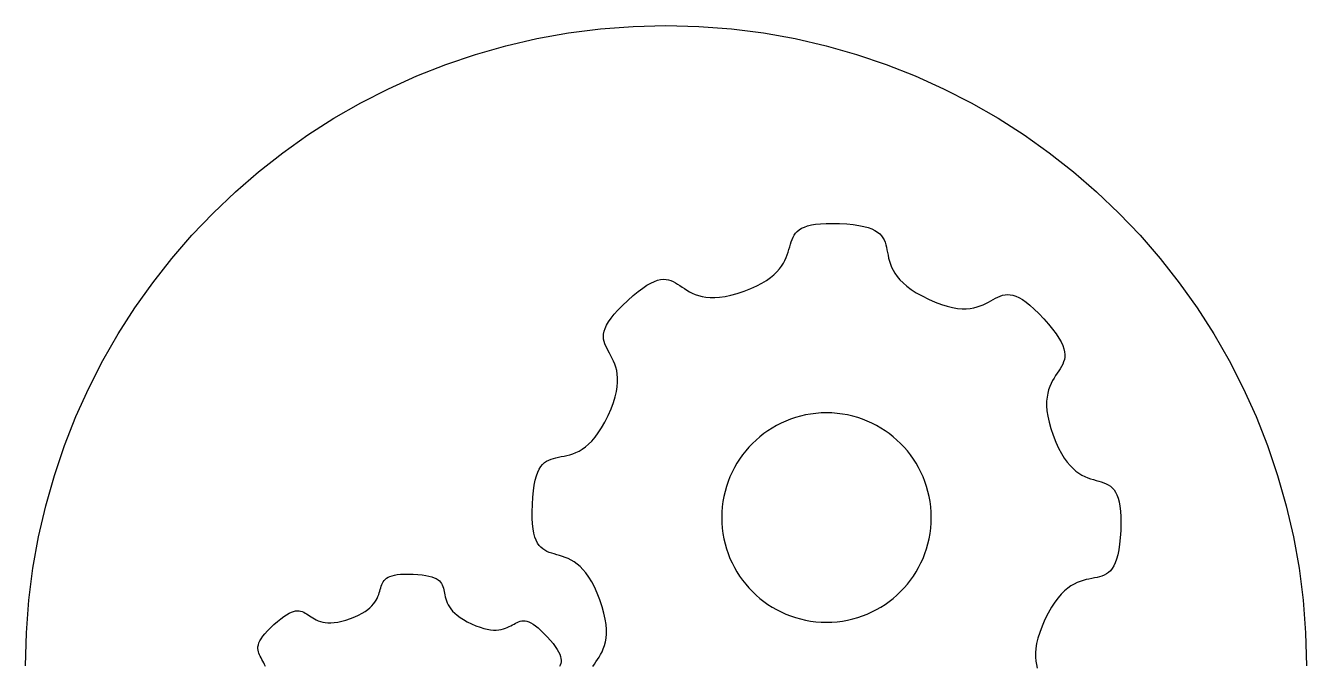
# Model space of a CAD drawing. Extents: x 0.7 to 99.3, y 0.7 to 99.3.
# Drawn here: x 0.7 to 99.3, y 50 to 99.3 of the extents above; entities that cross this region are included whole.
import ezdxf

# ---------------------------------------------------------------- set-up
doc = ezdxf.new("R2010")
doc.units = 0
doc.layers.add('Layer_1', color=7, linetype='CONTINUOUS')

msp = doc.modelspace()

# ---------------------------------------------------------------- linework, layer by layer
at = {"layer": 'Layer_1', "color": 1}
for p, q in [((40.065867, 98.290939), (42.493257, 98.724426)), ((42.493257, 98.724426), (44.960141, 99.037894)), ((44.960141, 99.037894), (47.463422, 99.228246)), ((47.463422, 99.228246), (50.000001, 99.292385)), ((50.000001, 99.292385), (52.536581, 99.228246)), ((52.536581, 99.228246), (55.039862, 99.037894)), ((55.039862, 99.037894), (57.506746, 98.724426)), ((57.506746, 98.724426), (59.934136, 98.290939)), ((35.341953, 97.076296), (37.681066, 97.74053)), ((37.681066, 97.74053), (40.065867, 98.290939)), ((59.934136, 98.290939), (62.318937, 97.74053)), ((62.318937, 97.74053), (64.658049, 97.076296)), ((33.051625, 96.301336), (35.341953, 97.076296)), ((64.658049, 97.076296), (66.948376, 96.301336)), ((30.81318, 95.418745), (33.051625, 96.301336)), ((66.948376, 96.301336), (69.186823, 95.418745)), ((28.629714, 94.431621), (30.81318, 95.418745)), ((69.186823, 95.418745), (71.370289, 94.431621)), ((26.504323, 93.34306), (28.629714, 94.431621)), ((71.370289, 94.431621), (73.49568, 93.34306)), ((24.440106, 92.156161), (26.504323, 93.34306)), ((73.49568, 93.34306), (75.559897, 92.156161)), ((22.44016, 90.874019), (24.440106, 92.156161)), ((75.559897, 92.156161), (77.559843, 90.874019)), ((20.507581, 89.499734), (22.44016, 90.874019)), ((77.559843, 90.874019), (79.492422, 89.499734)), ((18.645466, 88.0364), (20.507581, 89.499734)), ((79.492422, 89.499734), (81.354535, 88.0364)), ((16.856914, 86.487116), (18.645466, 88.0364)), ((81.354535, 88.0364), (83.143089, 86.487116)), ((15.14502, 84.854979), (16.856914, 86.487116)), ((83.143089, 86.487116), (84.854981, 84.854979)), ((13.512883, 83.143086), (15.14502, 84.854979)), ((84.854981, 84.854979), (86.487118, 83.143086)), ((11.963599, 81.354534), (13.512883, 83.143086)), ((86.487118, 83.143086), (88.036402, 81.354534)), ((10.500266, 79.49242), (11.963599, 81.354534)), ((88.036402, 81.354534), (89.499736, 79.492419)), ((9.12598, 77.559841), (10.500266, 79.49242)), ((89.499736, 79.492419), (90.874022, 77.559841)), ((7.84384, 75.559894), (9.12598, 77.559841)), ((90.874022, 77.559841), (92.156163, 75.559894)), ((6.656939, 73.495677), (7.84384, 75.559894)), ((92.156163, 75.559894), (93.343062, 73.495677)), ((5.56838, 71.370287), (6.656939, 73.495677)), ((93.343062, 73.495677), (94.431623, 71.370287)), ((4.581254, 69.18682), (5.56838, 71.370287)), ((94.431623, 71.370287), (95.418747, 69.18682)), ((3.698664, 66.948375), (4.581254, 69.18682)), ((95.418747, 69.18682), (96.301338, 66.948374)), ((2.923703, 64.658047), (3.698664, 66.948375)), ((96.301338, 66.948374), (97.076298, 64.658047)), ((2.259469, 62.318934), (2.923703, 64.658047)), ((97.076298, 64.658047), (97.740532, 62.318934)), ((1.709061, 59.934134), (2.259469, 62.318934)), ((97.740532, 62.318934), (98.290941, 59.934134)), ((1.275573, 57.506744), (1.709061, 59.934134)), ((98.290941, 59.934134), (98.724428, 57.506744)), ((0.962106, 55.03986), (1.275573, 57.506744)), ((98.724428, 57.506744), (99.037896, 55.03986)), ((0.771753, 52.536578), (0.962106, 55.03986)), ((99.037896, 55.03986), (99.228248, 52.536578)), ((0.707615, 49.999999), (0.771753, 52.536578)), ((99.228248, 52.536578), (99.292387, 49.999999))]:
    msp.add_line(p, q, dxfattribs=at)
at = {"layer": 'Layer_1', "color": 7}
for p, q in [((60.650777, 83.782208), (60.899328, 83.869386)), ((60.899328, 83.869386), (61.187197, 83.941529)), ((61.187197, 83.941529), (61.518034, 83.997845)), ((61.518034, 83.997845), (61.895494, 84.037533)), ((61.895494, 84.037533), (62.323231, 84.059797)), ((62.323231, 84.059797), (62.804896, 84.063846)), ((62.804878, 84.064062), (62.821363, 84.063886)), ((62.804896, 84.063835), (62.804878, 84.064062)), ((62.804896, 84.063846), (62.804896, 84.063846)), ((62.804896, 84.063846), (62.804896, 84.063846)), ((62.804896, 84.063846), (62.804896, 84.063846)), ((62.804896, 84.063846), (62.804896, 84.063844)), ((62.804896, 84.063844), (62.804896, 84.063844)), ((62.804896, 84.063844), (62.804896, 84.063844)), ((62.804896, 84.063844), (62.804896, 84.063844)), ((62.804896, 84.063844), (62.804896, 84.063844)), ((62.804896, 84.063844), (62.804896, 84.063844)), ((62.804896, 84.063844), (62.804896, 84.063842)), ((62.804896, 84.063842), (62.804896, 84.063842)), ((62.804896, 84.063842), (62.804896, 84.063842)), ((62.804896, 84.063842), (62.804896, 84.063842)), ((62.804896, 84.063842), (62.804896, 84.063842)), ((62.804896, 84.063842), (62.804896, 84.063842)), ((62.804896, 84.063842), (62.804896, 84.06384)), ((62.804896, 84.06384), (62.804896, 84.06384)), ((62.804896, 84.06384), (62.804896, 84.06384)), ((62.804896, 84.06384), (62.804896, 84.06384)), ((62.804896, 84.06384), (62.804896, 84.06384)), ((62.804896, 84.06384), (62.804896, 84.06384)), ((62.804896, 84.06384), (62.804896, 84.06384)), ((62.804896, 84.06384), (62.804896, 84.063838)), ((62.804896, 84.063838), (62.804896, 84.063838)), ((62.804896, 84.063838), (62.804896, 84.063838)), ((62.804896, 84.063838), (62.804896, 84.063838)), ((62.804896, 84.063838), (62.804896, 84.063838)), ((62.804896, 84.063838), (62.804896, 84.063838)), ((62.804896, 84.063838), (62.804896, 84.063835)), ((62.804896, 84.063835), (62.804896, 84.063835)), ((62.804896, 84.063835), (62.804896, 84.063835)), ((62.821363, 84.063886), (62.837891, 84.063688)), ((62.837891, 84.063688), (62.854486, 84.063468)), ((62.854486, 84.063468), (62.871146, 84.063248)), ((62.871146, 84.063248), (62.887851, 84.063028)), ((62.887851, 84.063028), (62.904622, 84.062808)), ((62.904622, 84.062808), (62.921458, 84.062587)), ((62.921458, 84.062587), (62.938361, 84.062367)), ((62.938361, 84.062367), (62.955308, 84.061927)), ((62.955308, 84.061927), (62.97232, 84.061487)), ((62.97232, 84.061487), (62.989399, 84.061047)), ((62.989399, 84.061047), (63.006544, 84.060607)), ((63.006544, 84.060607), (63.023733, 84.060167)), ((63.023733, 84.060167), (63.040987, 84.059726)), ((63.040987, 84.059726), (63.058308, 84.059286)), ((63.058308, 84.059286), (63.075695, 84.058846)), ((63.075695, 84.058846), (63.093126, 84.058406)), ((63.093126, 84.058406), (63.110623, 84.057966)), ((63.110623, 84.057966), (63.128186, 84.057305)), ((63.128186, 84.057305), (63.145815, 84.056645)), ((63.145815, 84.056645), (63.16351, 84.055985)), ((63.16351, 84.055985), (63.181271, 84.055325)), ((63.181271, 84.055325), (63.199098, 84.054664)), ((63.199098, 84.054664), (63.216969, 84.054004)), ((63.216969, 84.054004), (63.234906, 84.053344)), ((63.234906, 84.053344), (63.252909, 84.052684)), ((63.252909, 84.052684), (63.270978, 84.052023)), ((63.270978, 84.052023), (63.289113, 84.051363)), ((63.289113, 84.051363), (63.307315, 84.050703)), ((63.307315, 84.050703), (63.325582, 84.049822)), ((63.325582, 84.049822), (63.343915, 84.048942)), ((63.343915, 84.048942), (63.362314, 84.048062)), ((63.362314, 84.048062), (63.919156, 84.014311)), ((63.919156, 84.014311), (64.413086, 83.96582)), ((64.413086, 83.96582), (64.848185, 83.903104)), ((64.848185, 83.903104), (65.228531, 83.826681)), ((65.228531, 83.826681), (65.558203, 83.737066)), ((59.639467, 82.639276), (59.704978, 82.818018)), ((59.704978, 82.818018), (59.780584, 82.988103)), ((59.780584, 82.988103), (59.86994, 83.148736)), ((59.86994, 83.148736), (59.976695, 83.299119)), ((59.976695, 83.299119), (60.104504, 83.438456)), ((60.104504, 83.438456), (60.257018, 83.565946)), ((60.257018, 83.565946), (60.437892, 83.680796)), ((60.437892, 83.680796), (60.650777, 83.782208)), ((65.558203, 83.737066), (65.841283, 83.634776)), ((65.841283, 83.634776), (66.081852, 83.520328)), ((66.081852, 83.520328), (66.283984, 83.394241)), ((66.283984, 83.394241), (66.451765, 83.25703)), ((66.451765, 83.25703), (66.589271, 83.109213)), ((66.589271, 83.109213), (66.700582, 82.951303)), ((66.700582, 82.951303), (66.789781, 82.783821)), ((59.335492, 81.643621), (59.405319, 81.853689)), ((59.405319, 81.853689), (59.466976, 82.059083)), ((59.466976, 82.059083), (59.524117, 82.259012)), ((59.524117, 82.259012), (59.580398, 82.452676)), ((59.580398, 82.452676), (59.639467, 82.639276)), ((66.789781, 82.783821), (66.860942, 82.607282)), ((66.860942, 82.607282), (66.918149, 82.422205)), ((66.918149, 82.422205), (66.965481, 82.229103)), ((66.965481, 82.229103), (67.007018, 82.028496)), ((67.007018, 82.028496), (67.046838, 81.820899)), ((58.901443, 80.772589), (59.040472, 80.993367)), ((59.040472, 80.993367), (59.156722, 81.212664)), ((59.156722, 81.212664), (59.253844, 81.429681)), ((59.253844, 81.429681), (59.335492, 81.643621)), ((67.046838, 81.820899), (67.08902, 81.606829)), ((67.08902, 81.606829), (67.137648, 81.386806)), ((67.137648, 81.386806), (67.196799, 81.161342)), ((67.196799, 81.161342), (67.27055, 80.930955)), ((67.27055, 80.930955), (67.362986, 80.696164)), ((57.73676, 79.674349), (58.044477, 79.890587)), ((58.044477, 79.890587), (58.311152, 80.109324)), ((58.311152, 80.109324), (58.540436, 80.32977)), ((58.540436, 80.32977), (58.735981, 80.551125)), ((58.735981, 80.551125), (58.901443, 80.772589)), ((67.362986, 80.696164), (67.478184, 80.457486)), ((67.478184, 80.457486), (67.620222, 80.215435)), ((67.620222, 80.215435), (67.793184, 79.970529)), ((67.793184, 79.970529), (68.001146, 79.723285)), ((47.858306, 78.813078), (48.210315, 79.07639)), ((48.210315, 79.07639), (48.533303, 79.291292)), ((48.533303, 79.291292), (48.829791, 79.461034)), ((48.829791, 79.461034), (49.102294, 79.588867)), ((49.102294, 79.588867), (49.353334, 79.678042)), ((49.353334, 79.678042), (49.585429, 79.731807)), ((49.585429, 79.731807), (49.801097, 79.75342)), ((49.801097, 79.75342), (50.002861, 79.746113)), ((50.002861, 79.746113), (50.193237, 79.713155)), ((50.193237, 79.713155), (50.374747, 79.657792)), ((50.374747, 79.657792), (50.549905, 79.58327)), ((50.549905, 79.58327), (50.721238, 79.492841)), ((50.721238, 79.492841), (50.891258, 79.389757)), ((50.891258, 79.389757), (51.06249, 79.277268)), ((51.06249, 79.277268), (51.23745, 79.158621)), ((51.23745, 79.158621), (51.418656, 79.03707)), ((51.418656, 79.03707), (51.608631, 78.915866)), ((51.608631, 78.915866), (51.809894, 78.798253)), ((56.022397, 78.850368), (56.530816, 79.048624)), ((56.530816, 79.048624), (56.983581, 79.25257)), ((56.983581, 79.25257), (57.384346, 79.46141)), ((57.384346, 79.46141), (57.73676, 79.674349)), ((68.001146, 79.723285), (68.248189, 79.474222)), ((68.248189, 79.474222), (68.538394, 79.223851)), ((68.538394, 79.223851), (68.875838, 78.972696)), ((68.875838, 78.972696), (69.264604, 78.721269)), ((46.651668, 77.745076), (47.057141, 78.128227)), ((47.057141, 78.128227), (47.474753, 78.498107)), ((47.474753, 78.498107), (47.858306, 78.813078)), ((51.809894, 78.798253), (52.024961, 78.687488)), ((52.024961, 78.687488), (52.256353, 78.58682)), ((52.256353, 78.58682), (52.50659, 78.499496)), ((52.50659, 78.499496), (52.778191, 78.428771)), ((52.778191, 78.428771), (53.073675, 78.377892)), ((53.073675, 78.377892), (53.395559, 78.35011)), ((53.395559, 78.35011), (53.746366, 78.348569)), ((53.746366, 78.348569), (54.128613, 78.376732)), ((54.128613, 78.376732), (54.544822, 78.437742)), ((54.544822, 78.437742), (54.99751, 78.534853)), ((54.99751, 78.534853), (55.489195, 78.671309)), ((55.489195, 78.671309), (56.022397, 78.850368)), ((69.264604, 78.721269), (69.708768, 78.470086)), ((69.708768, 78.470086), (70.212412, 78.219669)), ((70.212412, 78.219669), (70.727627, 77.994016)), ((70.727627, 77.994016), (71.205266, 77.81448)), ((74.403609, 77.794032), (74.614501, 77.893335)), ((74.614501, 77.893335), (74.81447, 77.997223)), ((74.81447, 77.997223), (75.005736, 78.102233)), ((75.005736, 78.102233), (75.190524, 78.204901)), ((75.190524, 78.204901), (75.37105, 78.30177)), ((75.37105, 78.30177), (75.549536, 78.389378)), ((75.549536, 78.389378), (75.728205, 78.46426)), ((75.728205, 78.46426), (75.909275, 78.522962)), ((75.909275, 78.522962), (76.094971, 78.562019)), ((76.094971, 78.562019), (76.287512, 78.577975)), ((76.287512, 78.577975), (76.48912, 78.567367)), ((76.48912, 78.567367), (76.702015, 78.526721)), ((76.702015, 78.526721), (76.928418, 78.452587)), ((76.928418, 78.452587), (77.170551, 78.341502)), ((77.170551, 78.341502), (77.430634, 78.190006)), ((77.430634, 78.190006), (77.710889, 77.994637)), ((77.710889, 77.994637), (78.013535, 77.751934)), ((45.767691, 76.761071), (46.010405, 77.063719)), ((46.010405, 77.063719), (46.303911, 77.39098)), ((46.303911, 77.39098), (46.651668, 77.745076)), ((71.205266, 77.81448), (71.647551, 77.677597)), ((71.647551, 77.677597), (72.056701, 77.579909)), ((72.056701, 77.579909), (72.434938, 77.517953)), ((72.434938, 77.517953), (72.784485, 77.488267)), ((72.784485, 77.488267), (73.107559, 77.487387)), ((73.107559, 77.487387), (73.406384, 77.511863)), ((73.406384, 77.511863), (73.683181, 77.558226)), ((73.683181, 77.558226), (73.94017, 77.623015)), ((73.94017, 77.623015), (74.179572, 77.702771)), ((74.179572, 77.702771), (74.403609, 77.794032)), ((78.013535, 77.751934), (78.340797, 77.458437)), ((78.340797, 77.458437), (78.694893, 77.110684)), ((78.694893, 77.110684), (79.078045, 76.705213)), ((45.235538, 75.752197), (45.309694, 75.978601)), ((45.309694, 75.978601), (45.420797, 76.220734)), ((45.420797, 76.220734), (45.572309, 76.480817)), ((45.572309, 76.480817), (45.767691, 76.761071)), ((79.078045, 76.705213), (79.447927, 76.287601)), ((79.447927, 76.287601), (79.762898, 75.904048)), ((45.184243, 75.337697), (45.194873, 75.539303)), ((45.200177, 75.145153), (45.184243, 75.337697)), ((45.194873, 75.539303), (45.235538, 75.752197)), ((45.239207, 74.95946), (45.200177, 75.145153)), ((45.297882, 74.778387), (45.239207, 74.95946)), ((79.762898, 75.904048), (80.026208, 75.552039)), ((80.026208, 75.552039), (80.241109, 75.229051)), ((80.241109, 75.229051), (80.410851, 74.932563)), ((80.410851, 74.932563), (80.538687, 74.66006)), ((45.372738, 74.599719), (45.297882, 74.778387)), ((45.460318, 74.42123), (45.372738, 74.599719)), ((45.55716, 74.240706), (45.460318, 74.42123)), ((45.659802, 74.055919), (45.55716, 74.240706)), ((45.764784, 73.864652), (45.659802, 74.055919)), ((80.538687, 74.66006), (80.627859, 74.40902)), ((80.627859, 74.40902), (80.681627, 74.176927)), ((80.681627, 74.176927), (80.703239, 73.961257)), ((80.703239, 73.961257), (80.695932, 73.759493)), ((45.868643, 73.664684), (45.764784, 73.864652)), ((45.967922, 73.45379), (45.868643, 73.664684)), ((46.059157, 73.229752), (45.967922, 73.45379)), ((46.138887, 72.99035), (46.059157, 73.229752)), ((46.203655, 72.733362), (46.138887, 72.99035)), ((80.442663, 73.041118), (80.339578, 72.871096)), ((80.53309, 73.212449), (80.442663, 73.041118)), ((80.607611, 73.38761), (80.53309, 73.212449)), ((80.662976, 73.569118), (80.607611, 73.38761)), ((80.695932, 73.759493), (80.662976, 73.569118)), ((46.249996, 72.456565), (46.203655, 72.733362)), ((46.27445, 72.15774), (46.249996, 72.456565)), ((46.27357, 71.834665), (46.27445, 72.15774)), ((79.865685, 72.153723), (79.748075, 71.952462)), ((79.986891, 72.343698), (79.865685, 72.153723)), ((80.108443, 72.524906), (79.986891, 72.343698)), ((80.227088, 72.699864), (80.108443, 72.524906)), ((80.339578, 72.871096), (80.227088, 72.699864)), ((46.084198, 70.697731), (46.181899, 71.106882)), ((46.181899, 71.106882), (46.243869, 71.485119)), ((46.243869, 71.485119), (46.27357, 71.834665)), ((79.378591, 70.984166), (79.327711, 70.688681)), ((79.449318, 71.255766), (79.378591, 70.984166)), ((79.53664, 71.506003), (79.449318, 71.255766)), ((79.63731, 71.737396), (79.53664, 71.506003)), ((79.748075, 71.952462), (79.63731, 71.737396)), ((45.767766, 69.777808), (45.947308, 70.255447)), ((45.947308, 70.255447), (46.084198, 70.697731)), ((79.29993, 70.366798), (79.298389, 70.01599)), ((79.298389, 70.01599), (79.326551, 69.633743)), ((79.327711, 70.688681), (79.29993, 70.366798)), ((45.291691, 68.758948), (45.542111, 69.262593)), ((45.542111, 69.262593), (45.767766, 69.777808)), ((59.957849, 69.10827), (59.583138, 68.981482)), ((60.340541, 69.216942), (59.957849, 69.10827)), ((60.730708, 69.306993), (60.340541, 69.216942)), ((61.127844, 69.377914), (60.730708, 69.306993)), ((61.53144, 69.429199), (61.127844, 69.377914)), ((61.940993, 69.460341), (61.53144, 69.429199)), ((62.355991, 69.470839), (61.940993, 69.460341)), ((62.770989, 69.460341), (62.355991, 69.470839)), ((63.18054, 69.429199), (62.770989, 69.460341)), ((63.584138, 69.377912), (63.18054, 69.429199)), ((63.981274, 69.306991), (63.584138, 69.377912)), ((64.371439, 69.216942), (63.981274, 69.306991)), ((64.754131, 69.10827), (64.371439, 69.216942)), ((65.128842, 68.98148), (64.754131, 69.10827)), ((79.326551, 69.633743), (79.387564, 69.217534)), ((79.387564, 69.217534), (79.484673, 68.764849)), ((44.789083, 67.92602), (45.040511, 68.314784)), ((45.040511, 68.314784), (45.291691, 68.758948)), ((57.847041, 68.093544), (57.53086, 67.868703)), ((58.174242, 68.303309), (57.847041, 68.093544)), ((58.511961, 68.497491), (58.174242, 68.303309)), ((58.859688, 68.675588), (58.511961, 68.497491)), ((59.216915, 68.837086), (58.859688, 68.675588)), ((59.583138, 68.981482), (59.216915, 68.837086)), ((65.495065, 68.837083), (65.128842, 68.98148)), ((65.852292, 68.675586), (65.495065, 68.837083)), ((66.200018, 68.497489), (65.852292, 68.675586)), ((66.537737, 68.303306), (66.200018, 68.497489)), ((66.864941, 68.093542), (66.537737, 68.303306)), ((67.18112, 67.868699), (66.864941, 68.093542)), ((79.484673, 68.764849), (79.621131, 68.273163)), ((79.621131, 68.273163), (79.800187, 67.739961)), ((43.791249, 66.843366), (44.038494, 67.051329)), ((44.038494, 67.051329), (44.287558, 67.298372)), ((44.287558, 67.298372), (44.537927, 67.588576)), ((44.537927, 67.588576), (44.789083, 67.92602)), ((56.653512, 67.108793), (56.386485, 66.828717)), ((56.933588, 67.375821), (56.653512, 67.108793)), ((57.226207, 67.629292), (56.933588, 67.375821)), ((57.53086, 67.868703), (57.226207, 67.629292)), ((67.485773, 67.62929), (67.18112, 67.868699)), ((67.778392, 67.375818), (67.485773, 67.62929)), ((68.058466, 67.108791), (67.778392, 67.375818)), ((68.325493, 66.828715), (68.058466, 67.108791)), ((79.800187, 67.739961), (80.004938, 67.216088)), ((80.004938, 67.216088), (80.215729, 66.751394)), ((41.532675, 66.015666), (41.733282, 66.0572)), ((41.733282, 66.0572), (41.940879, 66.097021)), ((41.940879, 66.097021), (42.154949, 66.139205)), ((42.154949, 66.139205), (42.374974, 66.187831)), ((42.374974, 66.187831), (42.600438, 66.246981)), ((42.600438, 66.246981), (42.830822, 66.320735)), ((42.830822, 66.320735), (43.065613, 66.413169)), ((43.065613, 66.413169), (43.304293, 66.528367)), ((43.304293, 66.528367), (43.546345, 66.670407)), ((43.546345, 66.670407), (43.791249, 66.843366)), ((55.893605, 66.231448), (55.668762, 65.915266)), ((56.133013, 66.536101), (55.893605, 66.231448)), ((56.386485, 66.828717), (56.133013, 66.536101)), ((68.578965, 66.536099), (68.325493, 66.828715)), ((68.818375, 66.231445), (68.578965, 66.536099)), ((69.043216, 65.915264), (68.818375, 66.231445)), ((80.215729, 66.751394), (80.43168, 66.341861)), ((80.43168, 66.341861), (80.651917, 65.983469)), ((40.127001, 64.891468), (40.241449, 65.132034)), ((40.241449, 65.132034), (40.367537, 65.334169)), ((40.367537, 65.334169), (40.504748, 65.50195)), ((40.504748, 65.50195), (40.652567, 65.639456)), ((40.652567, 65.639456), (40.810475, 65.750767)), ((40.810475, 65.750767), (40.977957, 65.839964)), ((40.977957, 65.839964), (41.154495, 65.911127)), ((41.154495, 65.911127), (41.339575, 65.968334)), ((41.339575, 65.968334), (41.532675, 66.015666)), ((55.264814, 65.250346), (55.086718, 64.90262)), ((55.458997, 65.588063), (55.264814, 65.250346)), ((55.668762, 65.915266), (55.458997, 65.588063)), ((69.252981, 65.588063), (69.043216, 65.915264)), ((69.447166, 65.250344), (69.252981, 65.588063)), ((69.62526, 64.902618), (69.447166, 65.250344)), ((80.651917, 65.983469), (80.875561, 65.672205)), ((80.875561, 65.672205), (81.101737, 65.404046)), ((81.101737, 65.404046), (81.329567, 65.174978)), ((81.329567, 65.174978), (81.558173, 64.98098)), ((39.858674, 63.898368), (39.935097, 64.278713)), ((39.935097, 64.278713), (40.024714, 64.608386)), ((40.024714, 64.608386), (40.127001, 64.891468)), ((54.780821, 64.17917), (54.654033, 63.804459)), ((54.92522, 64.545392), (54.780821, 64.17917)), ((55.086718, 64.90262), (54.92522, 64.545392)), ((69.78676, 64.54539), (69.62526, 64.902618)), ((69.931157, 64.179168), (69.78676, 64.54539)), ((70.057944, 63.804457), (69.931157, 64.179168)), ((81.558173, 64.98098), (81.786683, 64.818036)), ((81.786683, 64.818036), (82.014213, 64.68213)), ((82.014213, 64.68213), (82.239893, 64.569239)), ((82.239893, 64.569239), (82.462843, 64.47535)), ((82.462843, 64.47535), (82.682184, 64.396442)), ((82.682184, 64.396442), (82.897044, 64.328499)), ((82.897044, 64.328499), (83.106542, 64.267504)), ((83.106542, 64.267504), (83.309804, 64.209436)), ((83.309804, 64.209436), (83.505952, 64.150279)), ((83.505952, 64.150279), (83.694108, 64.086014)), ((83.694108, 64.086014), (83.873396, 64.012626)), ((39.747466, 62.969339), (39.795958, 63.463269)), ((39.795958, 63.463269), (39.858674, 63.898368)), ((54.545361, 63.421765), (54.45531, 63.031599)), ((54.654033, 63.804459), (54.545361, 63.421765)), ((70.166617, 63.421765), (70.057944, 63.804457)), ((70.256667, 63.031599), (70.166617, 63.421765)), ((83.873396, 64.012626), (84.042942, 63.926092)), ((84.042942, 63.926092), (84.201864, 63.8224)), ((84.201864, 63.8224), (84.34929, 63.69753)), ((84.34929, 63.69753), (84.484339, 63.547461)), ((84.484339, 63.547461), (84.606138, 63.368178)), ((84.606138, 63.368178), (84.713809, 63.155665)), ((84.713809, 63.155665), (84.806472, 62.905899)), ((39.697935, 61.854856), (39.713716, 62.412497)), ((39.713716, 62.412497), (39.747466, 62.969339)), ((54.333105, 62.230868), (54.301962, 61.821315)), ((54.384389, 62.634463), (54.333105, 62.230868)), ((54.45531, 63.031599), (54.384389, 62.634463)), ((70.327588, 62.634463), (70.256667, 63.031599)), ((70.378873, 62.230866), (70.327588, 62.634463)), ((70.410015, 61.821315), (70.378873, 62.230866)), ((84.806472, 62.905899), (84.883253, 62.614867)), ((84.883253, 62.614867), (84.943278, 62.27855)), ((84.943278, 62.27855), (84.985664, 61.892927)), ((39.702425, 61.358567), (39.697935, 61.854856)), ((39.7263, 60.919616), (39.702425, 61.358567)), ((54.301962, 61.821315), (54.291464, 61.406317)), ((54.291464, 61.406317), (54.301962, 60.991319)), ((70.420513, 61.406317), (70.410015, 61.821315)), ((70.410015, 60.991319), (70.420513, 61.406317)), ((84.985664, 61.892927), (85.009539, 61.453985)), ((85.009539, 61.453985), (85.014029, 60.957703)), ((39.768687, 60.533985), (39.7263, 60.919616)), ((39.828711, 60.197652), (39.768687, 60.533985)), ((39.905493, 59.906605), (39.828711, 60.197652)), ((54.301962, 60.991319), (54.333105, 60.581765)), ((54.333105, 60.581765), (54.384389, 60.17817)), ((54.384389, 60.17817), (54.45531, 59.781034)), ((70.256667, 59.781034), (70.327588, 60.17817)), ((70.327588, 60.17817), (70.378873, 60.581768)), ((70.378873, 60.581768), (70.410015, 60.991319)), ((84.998249, 60.400062), (84.964499, 59.84322)), ((85.014029, 60.957703), (84.998249, 60.400062)), ((39.998156, 59.656821), (39.905493, 59.906605)), ((40.105827, 59.444288), (39.998156, 59.656821)), ((40.227625, 59.264983), (40.105827, 59.444288)), ((40.362675, 59.114893), (40.227625, 59.264983)), ((54.45531, 59.781034), (54.545361, 59.390868)), ((54.545361, 59.390868), (54.654033, 59.008175)), ((70.057944, 59.008177), (70.166617, 59.390868)), ((70.166617, 59.390868), (70.256667, 59.781034)), ((84.916007, 59.34929), (84.853291, 58.914191)), ((84.964499, 59.84322), (84.916007, 59.34929)), ((40.5101, 58.989995), (40.362675, 59.114893)), ((40.669025, 58.886277), (40.5101, 58.989995)), ((40.838569, 58.799719), (40.669025, 58.886277)), ((41.017858, 58.726303), (40.838569, 58.799719)), ((41.206015, 58.662011), (41.017858, 58.726303)), ((41.402161, 58.602827), (41.206015, 58.662011)), ((41.605424, 58.544731), (41.402161, 58.602827)), ((41.814923, 58.483707), (41.605424, 58.544731)), ((42.029781, 58.415736), (41.814923, 58.483707)), ((42.249124, 58.336804), (42.029781, 58.415736)), ((42.472072, 58.242888), (42.249124, 58.336804)), ((42.697751, 58.129975), (42.472072, 58.242888)), ((54.654033, 59.008175), (54.780821, 58.633463)), ((54.780821, 58.633463), (54.925218, 58.267241)), ((54.925218, 58.267241), (55.086718, 57.910013)), ((69.62526, 57.910016), (69.78676, 58.267243)), ((69.78676, 58.267243), (69.931157, 58.633466)), ((69.931157, 58.633466), (70.057944, 59.008177)), ((84.687251, 58.204171), (84.584963, 57.92109)), ((84.776868, 58.533846), (84.687251, 58.204171)), ((84.853291, 58.914191), (84.776868, 58.533846)), ((42.925284, 57.994043), (42.697751, 58.129975)), ((43.153791, 57.831079), (42.925284, 57.994043)), ((43.382398, 57.637062), (43.153791, 57.831079)), ((43.610227, 57.407975), (43.382398, 57.637062)), ((43.836404, 57.139802), (43.610227, 57.407975)), ((55.086718, 57.910013), (55.264812, 57.562287)), ((55.264812, 57.562287), (55.458997, 57.22457)), ((55.458997, 57.22457), (55.668762, 56.897367)), ((69.043216, 56.897369), (69.252981, 57.22457)), ((69.252981, 57.22457), (69.447166, 57.562289)), ((69.447166, 57.562289), (69.62526, 57.910016)), ((84.207217, 57.310609), (84.059398, 57.173103)), ((84.344428, 57.47839), (84.207217, 57.310609)), ((84.470516, 57.680522), (84.344428, 57.47839)), ((84.584963, 57.92109), (84.470516, 57.680522)), ((28.085024, 56.124202), (28.128066, 56.241638)), ((28.128066, 56.241638), (28.17774, 56.353387)), ((28.17774, 56.353387), (28.236446, 56.458925)), ((28.236446, 56.458925), (28.306586, 56.557729)), ((28.306586, 56.557729), (28.390558, 56.649274)), ((28.390558, 56.649274), (28.490763, 56.733037)), ((28.490763, 56.733037), (28.609599, 56.808496)), ((28.609599, 56.808496), (28.749469, 56.875125)), ((28.749469, 56.875125), (28.912769, 56.932401)), ((28.912769, 56.932401), (29.101901, 56.979801)), ((29.101901, 56.979801), (29.319265, 57.016799)), ((29.319265, 57.016799), (29.567261, 57.042875)), ((29.567261, 57.042875), (29.84829, 57.057511)), ((29.84829, 57.057511), (30.164703, 57.059734)), ((30.164703, 57.059734), (30.175531, 57.059624)), ((30.175531, 57.059624), (30.186403, 57.059499)), ((30.186403, 57.059499), (30.197297, 57.059358)), ((30.197297, 57.059358), (30.208236, 57.059201)), ((30.208236, 57.059201), (30.219218, 57.059032)), ((30.219218, 57.059032), (30.230244, 57.058847)), ((30.230244, 57.058847), (30.241293, 57.058647)), ((30.241293, 57.058647), (30.252385, 57.058433)), ((30.252385, 57.058433), (30.263522, 57.058213)), ((30.263522, 57.058213), (30.274702, 57.057993)), ((30.274702, 57.057993), (30.285926, 57.057773)), ((30.285926, 57.057773), (30.297195, 57.057553)), ((30.297195, 57.057553), (30.308485, 57.057333)), ((30.308485, 57.057333), (30.31982, 57.057113)), ((30.31982, 57.057113), (30.331198, 57.056893)), ((30.331198, 57.056893), (30.342621, 57.056673)), ((30.342621, 57.056673), (30.354087, 57.056232)), ((30.354087, 57.056232), (30.365598, 57.055792)), ((30.365598, 57.055792), (30.37713, 57.055352)), ((30.37713, 57.055352), (30.388707, 57.054912)), ((30.388707, 57.054912), (30.400328, 57.054472)), ((30.400328, 57.054472), (30.411992, 57.054032)), ((30.411992, 57.054032), (30.423701, 57.053591)), ((30.423701, 57.053591), (30.435453, 57.053151)), ((30.435453, 57.053151), (30.44725, 57.052711)), ((30.44725, 57.052711), (30.459091, 57.052271)), ((30.459091, 57.052271), (30.470976, 57.051831)), ((30.470976, 57.051831), (30.482882, 57.051391)), ((30.482882, 57.051391), (30.494833, 57.05095)), ((30.494833, 57.05095), (30.506828, 57.05051)), ((30.506828, 57.05051), (30.518866, 57.05007)), ((30.518866, 57.05007), (30.530949, 57.04963)), ((30.530949, 57.04963), (30.896802, 57.027456)), ((30.896802, 57.027456), (31.22132, 56.995596)), ((31.22132, 56.995596), (31.507184, 56.954392)), ((31.507184, 56.954392), (31.757076, 56.904179)), ((31.757076, 56.904179), (31.973674, 56.845301)), ((31.973674, 56.845301), (32.159663, 56.778095)), ((32.159663, 56.778095), (32.317718, 56.702903)), ((32.317718, 56.702903), (32.450523, 56.620062)), ((32.450523, 56.620062), (32.560756, 56.529912)), ((32.560756, 56.529912), (32.651099, 56.432794)), ((32.651099, 56.432794), (32.724232, 56.329045)), ((32.724232, 56.329045), (32.782837, 56.219009)), ((32.782837, 56.219009), (32.82959, 56.103021)), ((44.060047, 56.828522), (43.836404, 57.139802)), ((44.280284, 56.470121), (44.060047, 56.828522)), ((44.496236, 56.060579), (44.280284, 56.470121)), ((55.668762, 56.897367), (55.893605, 56.581186)), ((55.893605, 56.581186), (56.133013, 56.276533)), ((56.133013, 56.276533), (56.386485, 55.983916)), ((68.325493, 55.983918), (68.578965, 56.276535)), ((68.578965, 56.276535), (68.818375, 56.581188)), ((68.818375, 56.581188), (69.043216, 56.897369)), ((81.407671, 56.284192), (81.16562, 56.142152)), ((81.646351, 56.399387), (81.407671, 56.284192)), ((81.881142, 56.491824), (81.646351, 56.399387)), ((82.111527, 56.565577), (81.881142, 56.491824)), ((82.336991, 56.624726), (82.111527, 56.565577)), ((82.557016, 56.673354), (82.336991, 56.624726)), ((82.771086, 56.715536), (82.557016, 56.673354)), ((82.978681, 56.755356), (82.771086, 56.715536)), ((83.17929, 56.796893), (82.978681, 56.755356)), ((83.37239, 56.844225), (83.17929, 56.796893)), ((83.55747, 56.901432), (83.37239, 56.844225)), ((83.734008, 56.972593), (83.55747, 56.901432)), ((83.90149, 57.06179), (83.734008, 56.972593)), ((84.059398, 57.173103), (83.90149, 57.06179)), ((27.767855, 55.186902), (27.831664, 55.329485)), ((27.831664, 55.329485), (27.885308, 55.470046)), ((27.885308, 55.470046), (27.931185, 55.608063)), ((27.931185, 55.608063), (27.971695, 55.743009)), ((27.971695, 55.743009), (28.009239, 55.874366)), ((28.009239, 55.874366), (28.046214, 56.001604)), ((28.046214, 56.001604), (28.085024, 56.124202)), ((32.82959, 56.103021), (32.867176, 55.981422)), ((32.867176, 55.981422), (32.898275, 55.854551)), ((32.898275, 55.854551), (32.925563, 55.72275)), ((32.925563, 55.72275), (32.951725, 55.586358)), ((32.951725, 55.586358), (32.979441, 55.445711)), ((32.979441, 55.445711), (33.011388, 55.301151)), ((33.011388, 55.301151), (33.050251, 55.15302)), ((44.707026, 55.595881), (44.496236, 56.060579)), ((44.911777, 55.072006), (44.707026, 55.595881)), ((56.386485, 55.983916), (56.653512, 55.70384)), ((56.653512, 55.70384), (56.933588, 55.436813)), ((56.933588, 55.436813), (57.226207, 55.183341)), ((67.485773, 55.183343), (67.778392, 55.436815)), ((67.778392, 55.436815), (68.058466, 55.703842)), ((68.058466, 55.703842), (68.325493, 55.983918)), ((80.174038, 55.223982), (79.922881, 54.886536)), ((80.424407, 55.514185), (80.174038, 55.223982)), ((80.67347, 55.761228), (80.424407, 55.514185)), ((80.920716, 55.96919), (80.67347, 55.761228)), ((81.16562, 56.142152), (80.920716, 55.96919)), ((21.479401, 54.213823), (21.621098, 54.228018)), ((21.621098, 54.228018), (21.753659, 54.223221)), ((21.753659, 54.223221), (21.878739, 54.201564)), ((26.834923, 54.17621), (27.037097, 54.318281)), ((27.037097, 54.318281), (27.212305, 54.461995)), ((27.212305, 54.461995), (27.362948, 54.60683)), ((27.362948, 54.60683), (27.491424, 54.752261)), ((27.491424, 54.752261), (27.600133, 54.897767)), ((27.600133, 54.897767), (27.691478, 55.04282)), ((27.691478, 55.04282), (27.767855, 55.186902)), ((33.050251, 55.15302), (33.098708, 55.001653)), ((33.098708, 55.001653), (33.159439, 54.847394)), ((33.159439, 54.847394), (33.235124, 54.690577)), ((33.235124, 54.690577), (33.328448, 54.531547)), ((33.328448, 54.531547), (33.442085, 54.370641)), ((33.442085, 54.370641), (33.578717, 54.2082)), ((45.090833, 54.538803), (44.911777, 55.072006)), ((45.227292, 54.047125), (45.090833, 54.538803)), ((57.226207, 55.183341), (57.53086, 54.94393)), ((57.53086, 54.94393), (57.847039, 54.71909)), ((57.847039, 54.71909), (58.174242, 54.509325)), ((58.174242, 54.509325), (58.511961, 54.315142)), ((58.511961, 54.315142), (58.859688, 54.137046)), ((65.852292, 54.137048), (66.200018, 54.315144)), ((66.200018, 54.315144), (66.537737, 54.509327)), ((66.537737, 54.509327), (66.864939, 54.719092)), ((66.864939, 54.719092), (67.18112, 54.943935)), ((67.18112, 54.943935), (67.485773, 55.183343)), ((79.671454, 54.497772), (79.420273, 54.053608)), ((79.922881, 54.886536), (79.671454, 54.497772)), ((19.818285, 53.160251), (20.092662, 53.403267)), ((20.092662, 53.403267), (20.34466, 53.610208)), ((20.34466, 53.610208), (20.575935, 53.783205)), ((20.575935, 53.783205), (20.788143, 53.924398)), ((20.788143, 53.924398), (20.982938, 54.03592)), ((20.982938, 54.03592), (21.161976, 54.11991)), ((21.161976, 54.11991), (21.326912, 54.178497)), ((21.326912, 54.178497), (21.479401, 54.213823)), ((21.878739, 54.201564), (21.997992, 54.165188)), ((21.997992, 54.165188), (22.113074, 54.116228)), ((22.113074, 54.116228), (22.225641, 54.056815)), ((22.225641, 54.056815), (22.337347, 53.989088)), ((22.337347, 53.989088), (22.449848, 53.91518)), ((22.449848, 53.91518), (22.564799, 53.837228)), ((22.564799, 53.837228), (22.683854, 53.757367)), ((22.683854, 53.757367), (22.80867, 53.677733)), ((22.80867, 53.677733), (22.940901, 53.600463)), ((22.940901, 53.600463), (23.082203, 53.527689)), ((23.082203, 53.527689), (23.234231, 53.461548)), ((23.234231, 53.461548), (23.398639, 53.404176)), ((23.398639, 53.404176), (23.577084, 53.357707)), ((23.577084, 53.357707), (23.77122, 53.324278)), ((23.77122, 53.324278), (23.982702, 53.306032)), ((23.982702, 53.306032), (24.213187, 53.305152)), ((24.213187, 53.305152), (24.464328, 53.323661)), ((24.464328, 53.323661), (24.737781, 53.363746)), ((24.737781, 53.363746), (25.035202, 53.427547)), ((25.035202, 53.427547), (25.358245, 53.517202)), ((25.358245, 53.517202), (25.708566, 53.634845)), ((25.708566, 53.634845), (26.042604, 53.765101)), ((26.042604, 53.765101), (26.340076, 53.899096)), ((26.340076, 53.899096), (26.603382, 54.036307)), ((26.603382, 54.036307), (26.834923, 54.17621)), ((33.578717, 54.2082), (33.741029, 54.044561)), ((33.741029, 54.044561), (33.931697, 53.880065)), ((33.931697, 53.880065), (34.153402, 53.715053)), ((34.153402, 53.715053), (34.408824, 53.549862)), ((34.408824, 53.549862), (34.700646, 53.384835)), ((34.700646, 53.384835), (35.031547, 53.220306)), ((38.302226, 53.210535), (38.420835, 53.274179)), ((38.420835, 53.274179), (38.538101, 53.331736)), ((38.538101, 53.331736), (38.655489, 53.380937)), ((38.655489, 53.380937), (38.774455, 53.419505)), ((38.774455, 53.419505), (38.89646, 53.445165)), ((38.89646, 53.445165), (39.022962, 53.455641)), ((39.022962, 53.455641), (39.155419, 53.448664)), ((39.155419, 53.448664), (39.295295, 53.421959)), ((39.295295, 53.421959), (39.444043, 53.373251)), ((39.444043, 53.373251), (39.603129, 53.300266)), ((39.603129, 53.300266), (39.774006, 53.200732)), ((45.324403, 53.594445), (45.227292, 54.047125)), ((45.385413, 53.178248), (45.324403, 53.594445)), ((58.859688, 54.137046), (59.216915, 53.975548)), ((59.216915, 53.975548), (59.583138, 53.831151)), ((59.583138, 53.831151), (59.957849, 53.704363)), ((59.957849, 53.704363), (60.340541, 53.595691)), ((60.340541, 53.595691), (60.730708, 53.50564)), ((60.730708, 53.50564), (61.127844, 53.43472)), ((61.127844, 53.43472), (61.53144, 53.383435)), ((61.53144, 53.383435), (61.940993, 53.352293)), ((61.940993, 53.352293), (62.355991, 53.341794)), ((62.355991, 53.341794), (62.770989, 53.352293)), ((62.770989, 53.352293), (63.18054, 53.383435)), ((63.18054, 53.383435), (63.584138, 53.434722)), ((63.584138, 53.434722), (63.981274, 53.505643)), ((63.981274, 53.505643), (64.371439, 53.595691)), ((64.371439, 53.595691), (64.754131, 53.704363)), ((64.754131, 53.704363), (65.128842, 53.831153)), ((65.128842, 53.831153), (65.495065, 53.97555)), ((65.495065, 53.97555), (65.852292, 54.137048)), ((79.169854, 53.549964), (78.944199, 53.034749)), ((79.420273, 54.053608), (79.169854, 53.549964)), ((18.842733, 52.077884), (18.971102, 52.262013)), ((18.971102, 52.262013), (19.130568, 52.460857)), ((19.130568, 52.460857), (19.323404, 52.675871)), ((19.323404, 52.675871), (19.551886, 52.908516)), ((19.551886, 52.908516), (19.818285, 53.160251)), ((35.031547, 53.220306), (35.370049, 53.072049)), ((35.370049, 53.072049), (35.683864, 52.954091)), ((35.683864, 52.954091), (35.97445, 52.86416)), ((35.97445, 52.86416), (36.243268, 52.799976)), ((36.243268, 52.799976), (36.491775, 52.759271)), ((36.491775, 52.759271), (36.721429, 52.739771)), ((36.721429, 52.739771), (36.933694, 52.739111)), ((36.933694, 52.739111), (37.130025, 52.755199)), ((37.130025, 52.755199), (37.311885, 52.785661)), ((37.311885, 52.785661), (37.480729, 52.828228)), ((37.480729, 52.828228), (37.638019, 52.880629)), ((37.638019, 52.880629), (37.785215, 52.940589)), ((37.785215, 52.940589), (37.923773, 53.005832)), ((37.923773, 53.005832), (38.055156, 53.074087)), ((38.055156, 53.074087), (38.180819, 53.14308)), ((38.180819, 53.14308), (38.302226, 53.210535)), ((39.774006, 53.200732), (39.958135, 53.072373)), ((39.958135, 53.072373), (40.15698, 52.912913)), ((40.15698, 52.912913), (40.371993, 52.720082)), ((40.371993, 52.720082), (40.604639, 52.491603)), ((40.604639, 52.491603), (40.856374, 52.225205)), ((45.384253, 52.123356), (45.412035, 52.445222)), ((45.413576, 52.796014), (45.385413, 53.178248)), ((45.412035, 52.445222), (45.413576, 52.796014)), ((78.764656, 52.55711), (78.627766, 52.114825)), ((78.944199, 53.034749), (78.764656, 52.55711)), ((18.587762, 51.326839), (18.594752, 51.459296)), ((18.598225, 51.200338), (18.587762, 51.326839)), ((18.594752, 51.459296), (18.621471, 51.599172)), ((18.621471, 51.599172), (18.670192, 51.74792)), ((18.670192, 51.74792), (18.743188, 51.907006)), ((18.743188, 51.907006), (18.842733, 52.077884)), ((40.856374, 52.225205), (41.09939, 51.95083)), ((41.09939, 51.95083), (41.306331, 51.69883)), ((41.306331, 51.69883), (41.479328, 51.467556)), ((41.479328, 51.467556), (41.620522, 51.255348)), ((45.074655, 51.074732), (45.175325, 51.3061)), ((45.175325, 51.3061), (45.262649, 51.556313)), ((45.262649, 51.556313), (45.333374, 51.827891)), ((45.333374, 51.827891), (45.384253, 52.123356)), ((78.468098, 51.327438), (78.438397, 50.977891)), ((78.530068, 51.705675), (78.468098, 51.327438)), ((78.627766, 52.114825), (78.530068, 51.705675)), ((18.623869, 51.078332), (18.598225, 51.200338)), ((18.662419, 50.959367), (18.623869, 51.078332)), ((18.711601, 50.841979), (18.662419, 50.959367)), ((18.769142, 50.72471), (18.711601, 50.841979)), ((18.832767, 50.606103), (18.769142, 50.72471)), ((18.900204, 50.484696), (18.832767, 50.606103)), ((18.969178, 50.359031), (18.900204, 50.484696)), ((19.037416, 50.227648), (18.969178, 50.359031)), ((41.620522, 51.255348), (41.732045, 51.060554)), ((41.732045, 51.060554), (41.816032, 50.881515)), ((41.816032, 50.881515), (41.874622, 50.71658)), ((41.874622, 50.71658), (41.909946, 50.56409)), ((41.919343, 50.289831), (41.897687, 50.164754)), ((41.909946, 50.56409), (41.924141, 50.422394)), ((41.924141, 50.422394), (41.919343, 50.289831)), ((44.484879, 50.112395), (44.603524, 50.287327)), ((44.603524, 50.287327), (44.725075, 50.468507)), ((44.725075, 50.468507), (44.846279, 50.658455)), ((44.846279, 50.658455), (44.963892, 50.859689)), ((44.963892, 50.859689), (45.074655, 51.074732)), ((78.438397, 50.977891), (78.437517, 50.654817)), ((78.437517, 50.654817), (78.461973, 50.355992)), ((78.461973, 50.355992), (78.508312, 50.079195)), ((19.102643, 50.08909), (19.037416, 50.227648)), ((19.162585, 49.941894), (19.102643, 50.08909)), ((41.861311, 50.0455), (41.81235, 49.930416)), ((41.897687, 50.164754), (41.861311, 50.0455)), ((44.372388, 49.941192), (44.484879, 50.112395)), ((78.508312, 50.079195), (78.573079, 49.822206))]:
    msp.add_line(p, q, dxfattribs=at)

doc.saveas('drawing.dxf')
